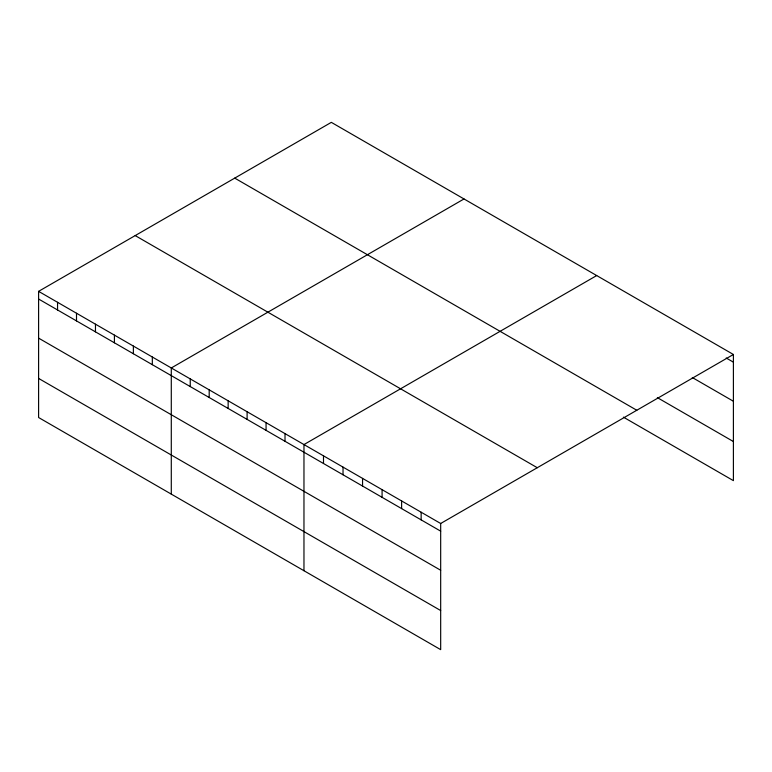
<?xml version="1.0" encoding="UTF-8"?>
<svg xmlns="http://www.w3.org/2000/svg" width="772" height="772" viewBox="0 0 772 772"><rect width="100%" height="100%" fill="white"/><g stroke="black" fill="none" stroke-linecap="round" stroke-linejoin="round"><path stroke-width="1.16" d="M623.419 417.15L733.4 480.647L733.4 354.483L331.323 122.352L38.6 291.353L38.6 417.517L440.677 649.648L440.677 523.493L38.6 291.353M464.011 198.954L171.287 367.964L171.287 494.119M596.698 275.556L303.965 444.566L303.965 570.72M440.677 523.493L733.4 354.483M726.201 357.996L733.4 362.155M692.281 377.518L733.4 401.257M657.339 397.628L733.4 441.545M234.727 178.12L636.803 410.26M135.196 235.585L537.273 467.716M38.6 299.025L440.677 531.155M38.6 338.126L440.677 570.257M38.6 378.415L440.677 610.546M421.145 512.212L421.145 519.884M401.614 500.941L401.614 508.603M382.082 489.66L382.082 497.332M362.56 478.389L362.56 486.051M343.029 467.118L343.029 474.78M323.497 455.837L323.497 463.509M285.013 433.623L285.013 441.285M266.06 422.68L266.06 430.342M247.108 411.737L247.108 419.399M228.145 400.793L228.145 408.456M209.193 389.85L209.193 397.512M190.24 378.907L190.24 386.569M152.325 357.011L152.325 364.683M133.373 346.068L133.373 353.74M114.42 335.125L114.42 342.797M95.467 324.182L95.467 331.854M76.505 313.239L76.505 320.911M57.553 302.296L57.553 309.968"/></g></svg>
